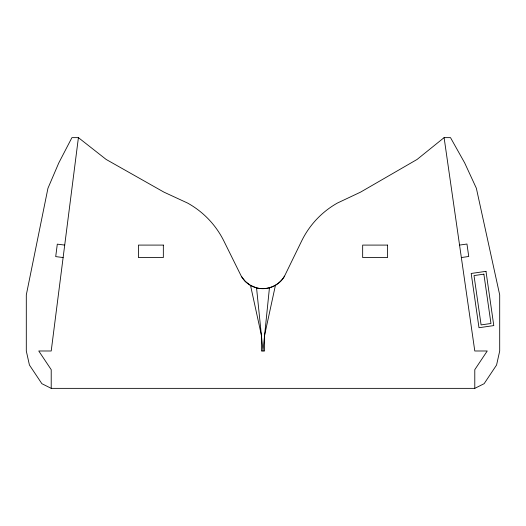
<?xml version="1.0" encoding="UTF-8"?>
<svg xmlns="http://www.w3.org/2000/svg" width="526" height="526" viewBox="0 0 526 526"><rect width="100%" height="100%" fill="white"/><g stroke="black" fill="none" stroke-linecap="round" stroke-linejoin="round"><path stroke-width="0.79" d="M269.443 287.814L263 350.987L256.55 287.873L250.527 285.414L245.346 281.482L241.362 276.341L223.892 241.053A88.092 88.092 0 0 0 187.558 203.049L163.967 192.148L106.153 159.444L78.413 137.641L71.93 137.641L58.774 162.948L47.951 188.255L26.3 294.922L26.3 350.987L29.417 364.998L41.87 383.684L51.213 388.359L474.787 388.359L484.13 383.684L496.583 364.998L499.7 350.987L499.7 294.922L476.365 188.255L464.695 162.948L450.512 137.641L444.102 137.641L417.085 159.444L360.527 192.148L337.403 203.049A87.401 87.401 0 0 0 301.661 240.954L284.52 276.137C279.004 285.671 267.215 290.615 256.55 287.873M78.413 137.641L51.213 350.987L38.76 350.987L51.213 369.673L51.213 388.359M275.44 285.296L264.611 335.193L264.611 350.987L261.389 350.987L261.389 335.207L250.527 285.414M459.553 245.09L466.957 244.025L468.745 256.484L461.348 257.549M64.718 245.09L57.301 244.149L55.71 256.603L63.127 257.549M444.102 137.641L474.787 350.987L487.24 350.987L474.787 369.673L474.787 388.359M284.52 276.137A24.919 24.919 0 0 1 241.362 276.341M485.985 271.337L471.191 273.467L478.989 327.724L493.789 325.594L485.985 271.337M483.874 274.158L474.011 275.578L481.099 324.904L490.968 323.483L483.874 274.158M163.336 245.09L138.423 245.09L138.423 257.549L163.336 257.549L163.336 245.09M387.577 245.09L362.664 245.09L362.664 257.549L387.577 257.549L387.577 245.09"/></g></svg>
